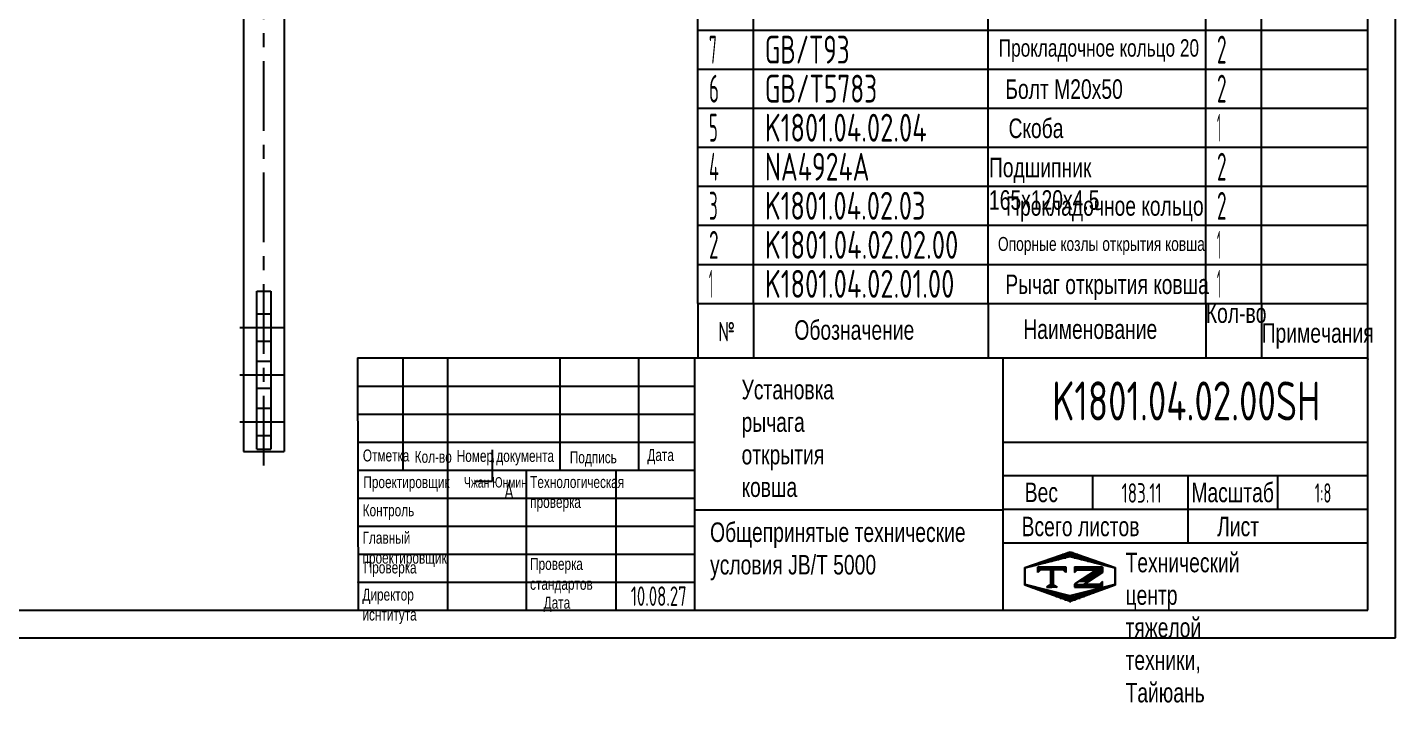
# Model space of a CAD drawing. Header units: millimetres. Extents: x 221 to 3581, y 122 to 2591.
# Drawn here: x 1620 to 3581, y 122 to 1091 of the extents above; entities that cross this region are included whole.
import ezdxf
from ezdxf.enums import TextEntityAlignment as Align

# ---------------------------------------------------------------- set-up
doc = ezdxf.new("R2010")
doc.units = ezdxf.units.MM
doc.header["$LTSCALE"] = 80
doc.linetypes.add('F', pattern=[0.75, 0.5, -0.25])
doc.linetypes.add('G', pattern=[2, 1.25, -0.25, 0.25, -0.25])
for name, color, linetype in [('01', 7, 'Continuous'), ('02', 1, 'Continuous'), ('04', 2, 'F'), ('05', 4, 'G'), ('11', 3, 'Continuous'), ('THICK', 7, 'Continuous')]:
    doc.layers.add(name, color=color, linetype=linetype)
doc.styles.get("Standard").update_dxf_attribs({"font": 'isocp', "width": 0.707, "bigfont": 'intecad.shx'})

# ---------------------------------------------------------------- blocks, each defined once
blk = doc.blocks.new('*U34')
at = {"layer": '01'}
for points in [[(415, 5), (415, 292)], [(25, 5), (415, 5)]]:
    blk.add_lwpolyline(points, dxfattribs=at)
at = {"layer": '02'}
for points in [[(420, 0), (420, 297)], [(0, 0), (420, 0)]]:
    blk.add_lwpolyline(points, dxfattribs=at)
blk = doc.blocks.new('*U37')
at = {"layer": '01'}
for p, q in [((0, -56), (0, 0)), ((960, -56), (960, 0))]:
    blk.add_line(p, q, dxfattribs=at)
at = {"layer": '02'}
for p, q in [((0, 0), (80, 0)), ((80, -56), (80, 0)), ((80, 0), (416, 0)), ((416, -56), (416, 0)), ((416, 0), (728, 0)), ((728, -56), (728, 0)), ((728, 0), (808, 0)), ((808, -56), (808, 0)), ((808, 0), (960, 0))]:
    blk.add_line(p, q, dxfattribs=at)
blk = doc.blocks.new('*U38')
at = {"layer": '01'}
for p, q in [((0, -56), (0, 0)), ((960, -56), (960, 0))]:
    blk.add_line(p, q, dxfattribs=at)
at = {"layer": '02'}
for p, q in [((0, 0), (80, 0)), ((80, -56), (80, 0)), ((80, 0), (416, 0)), ((416, -56), (416, 0)), ((416, 0), (728, 0)), ((728, -56), (728, 0)), ((728, 0), (808, 0)), ((808, -56), (808, 0)), ((808, 0), (960, 0))]:
    blk.add_line(p, q, dxfattribs=at)
blk = doc.blocks.new('*U39')
at = {"layer": '01'}
for p, q in [((0, -56), (0, 0)), ((960, -56), (960, 0))]:
    blk.add_line(p, q, dxfattribs=at)
at = {"layer": '02'}
for p, q in [((0, 0), (80, 0)), ((80, -56), (80, 0)), ((80, 0), (416, 0)), ((416, -56), (416, 0)), ((416, 0), (728, 0)), ((728, -56), (728, 0)), ((728, 0), (808, 0)), ((808, -56), (808, 0)), ((808, 0), (960, 0))]:
    blk.add_line(p, q, dxfattribs=at)
blk = doc.blocks.new('*U40')
at = {"layer": '01'}
for p, q in [((0, -56), (0, 0)), ((960, -56), (960, 0))]:
    blk.add_line(p, q, dxfattribs=at)
at = {"layer": '02'}
for p, q in [((0, 0), (80, 0)), ((80, -56), (80, 0)), ((80, 0), (416, 0)), ((416, -56), (416, 0)), ((416, 0), (728, 0)), ((728, -56), (728, 0)), ((728, 0), (808, 0)), ((808, -56), (808, 0)), ((808, 0), (960, 0))]:
    blk.add_line(p, q, dxfattribs=at)
blk = doc.blocks.new('*U41')
at = {"layer": '01'}
for p, q in [((0, -56), (0, 0)), ((960, -56), (960, 0))]:
    blk.add_line(p, q, dxfattribs=at)
at = {"layer": '02'}
for p, q in [((0, 0), (80, 0)), ((80, -56), (80, 0)), ((80, 0), (416, 0)), ((416, -56), (416, 0)), ((416, 0), (728, 0)), ((728, -56), (728, 0)), ((728, 0), (808, 0)), ((808, -56), (808, 0)), ((808, 0), (960, 0))]:
    blk.add_line(p, q, dxfattribs=at)
blk = doc.blocks.new('*U42')
at = {"layer": '01'}
for p, q in [((0, -56), (0, 0)), ((960, -56), (960, 0))]:
    blk.add_line(p, q, dxfattribs=at)
at = {"layer": '02'}
for p, q in [((0, 0), (80, 0)), ((80, -56), (80, 0)), ((80, 0), (416, 0)), ((416, -56), (416, 0)), ((416, 0), (728, 0)), ((728, -56), (728, 0)), ((728, 0), (808, 0)), ((808, -56), (808, 0)), ((808, 0), (960, 0))]:
    blk.add_line(p, q, dxfattribs=at)
blk = doc.blocks.new('*U43')
at = {"layer": '01'}
for p, q in [((0, -56), (0, 0)), ((960, -56), (960, 0))]:
    blk.add_line(p, q, dxfattribs=at)
at = {"layer": '02'}
for p, q in [((0, 0), (80, 0)), ((80, -56), (80, 0)), ((80, 0), (416, 0)), ((416, -56), (416, 0)), ((416, 0), (728, 0)), ((728, -56), (728, 0)), ((728, 0), (808, 0)), ((808, -56), (808, 0)), ((808, 0), (960, 0))]:
    blk.add_line(p, q, dxfattribs=at)
blk = doc.blocks.new('*U44')
at = {"layer": '01'}
for p, q in [((0, -56), (0, 0)), ((960, -56), (960, 0))]:
    blk.add_line(p, q, dxfattribs=at)
at = {"layer": '02'}
for p, q in [((0, 0), (80, 0)), ((80, -56), (80, 0)), ((80, 0), (416, 0)), ((416, -56), (416, 0)), ((416, 0), (728, 0)), ((728, -56), (728, 0)), ((728, 0), (808, 0)), ((808, -56), (808, 0)), ((808, 0), (960, 0))]:
    blk.add_line(p, q, dxfattribs=at)
blk = doc.blocks.new('*X50')
at = {"color": 0}
for p, q in [((127.06, 7.8), (132.06, 7.8)), ((127.06, 7.5), (132.06, 7.5)), ((127.06, 7.2), (127.32, 7.2)), ((127.84, 5.4), (129.64, 5.4)), ((128.3, 5.7), (130.1, 5.7)), ((128.77, 6), (130.57, 6)), ((129.23, 6.3), (131.04, 6.3)), ((129.7, 6.6), (131.51, 6.6)), ((130.16, 6.9), (131.98, 6.9)), ((130.62, 7.2), (132.06, 7.2))]:
    blk.add_line(p, q, dxfattribs=at)
blk = doc.blocks.new('*X51')
at = {"color": 0}
for p, q in [((131.84, 5.1), (132.06, 5.1)), ((127.06, 4.8), (132.06, 4.8)), ((127.06, 4.5), (132.06, 4.5))]:
    blk.add_line(p, q, dxfattribs=at)
blk = doc.blocks.new('*X49')
at = {"color": 0}
for p, q in [((122.34, 4.5), (123.72, 4.5)), ((122.82, 4.8), (123.24, 4.8))]:
    blk.add_line(p, q, dxfattribs=at)
blk = doc.blocks.new('*X48')
at = {"color": 0}
for p, q in [((120.53, 7.8), (125.53, 7.8)), ((120.53, 7.5), (125.53, 7.5)), ((120.53, 7.2), (120.79, 7.2)), ((125.27, 7.2), (125.53, 7.2))]:
    blk.add_line(p, q, dxfattribs=at)
blk = doc.blocks.new('*X47')
at = {"color": 0}
for p, q in [((124.1, 9.9), (128.52, 9.9)), ((124.97, 10.2), (127.67, 10.2)), ((125.83, 10.5), (126.82, 10.5)), ((118.22, 7.8), (118.32, 7.8)), ((118.22, 7.5), (118.27, 7.5)), ((118.94, 8.1), (119.52, 8.1)), ((119.8, 8.4), (120.72, 8.4)), ((120.66, 8.7), (121.92, 8.7)), ((121.52, 9), (123.12, 9)), ((122.38, 9.3), (124.32, 9.3)), ((123.24, 9.6), (125.52, 9.6)), ((127.02, 9.6), (129.37, 9.6)), ((128.22, 9.3), (130.22, 9.3)), ((129.42, 9), (131.07, 9)), ((130.62, 8.7), (131.92, 8.7)), ((131.82, 8.4), (132.77, 8.4)), ((133.02, 8.1), (133.62, 8.1)), ((134.22, 7.8), (134.32, 7.8)), ((134.27, 7.5), (134.32, 7.5)), ((118.22, 7.2), (118.27, 7.2)), ((118.22, 6.9), (118.27, 6.9)), ((118.22, 6.6), (118.27, 6.6)), ((118.22, 6.3), (118.27, 6.3)), ((118.22, 6), (118.27, 6)), ((118.22, 5.7), (118.27, 5.7)), ((118.22, 5.4), (118.27, 5.4)), ((118.22, 5.1), (118.27, 5.1)), ((134.27, 7.2), (134.32, 7.2)), ((134.27, 6.9), (134.32, 6.9)), ((134.27, 6.6), (134.32, 6.6)), ((134.27, 6.3), (134.32, 6.3)), ((134.27, 6), (134.32, 6)), ((134.27, 5.7), (134.32, 5.7)), ((134.27, 5.4), (134.32, 5.4)), ((134.27, 5.1), (134.32, 5.1)), ((118.22, 4.8), (118.27, 4.8)), ((118.79, 4.5), (119.42, 4.5)), ((119.61, 4.2), (120.62, 4.2)), ((120.43, 3.9), (121.82, 3.9)), ((121.26, 3.6), (123.02, 3.6)), ((122.08, 3.3), (124.22, 3.3)), ((122.91, 3), (125.42, 3)), ((123.73, 2.7), (128.89, 2.7)), ((127.12, 3), (129.7, 3)), ((128.32, 3.3), (130.51, 3.3)), ((129.52, 3.6), (131.32, 3.6)), ((130.72, 3.9), (132.14, 3.9)), ((131.92, 4.2), (132.95, 4.2)), ((133.12, 4.5), (133.76, 4.5)), ((134.27, 4.8), (134.32, 4.8)), ((124.55, 2.4), (128.07, 2.4)), ((125.38, 2.1), (127.26, 2.1)), ((126.2, 1.8), (126.45, 1.8))]:
    blk.add_line(p, q, dxfattribs=at)

msp = doc.modelspace()

# ---------------------------------------------------------------- linework, layer by layer
for p, q in [((1949.1, 486), (1949.1, 712.38)), ((2581.06, 694.91), (3541.06, 694.91)), ((2581.06, 694.91), (2581.06, 616.56)), ((2661.06, 694.91), (2661.06, 616.56)), ((2997.06, 694.91), (2997.06, 616.56)), ((3309.06, 694.91), (3309.06, 616.56)), ((3389.06, 694.91), (3389.06, 616.56))]:
    msp.add_line(p, q)
at = {"layer": '01'}
for p, q in [((1930.1, 1537.49), (1930.1, 482.5)), ((1988.1, 1522.49), (1988.1, 482.5)), ((1949.1, 712.38), (1969.1, 712.38)), ((1969.1, 712.38), (1969.1, 486)), ((1930.1, 482.5), (1988.1, 482.5)), ((1949.1, 486), (1969.1, 486)), ((2261.73, 440.03), (2286.73, 440.03))]:
    msp.add_line(p, q, dxfattribs=at)
for p in [(3541.06, 614.92), (3541.06, 614.91), (3541.06, 614.77)]:
    msp.add_point(p, dxfattribs=at)
at = {"layer": '02'}
msp.add_line((2286.73, 440.03), (2286.73, 485.03), dxfattribs=at)
msp.add_lwpolyline([(2286.73, 485.03, 0, 4.5, 0), (2286.73, 467.03, 0, 0, 0)], format="xyseb", dxfattribs=at)
at = {"layer": '04'}
for p, q in [((1949.1, 679.76), (1969.1, 679.76)), ((1949.1, 640.76), (1969.1, 640.76)), ((1949.1, 612.15), (1969.1, 612.15)), ((1949.1, 573.15), (1969.1, 573.15)), ((1949.1, 544.53), (1969.1, 544.53)), ((1949.1, 505.45), (1969.1, 505.45))]:
    msp.add_line(p, q, dxfattribs=at)
at = {"layer": '05', "color": 4, "linetype": 'G'}
for p, q in [((1959.1, 462.5), (1959.1, 1740.48)), ((1924.73, 660.22), (1988.47, 660.22)), ((1924.73, 592.61), (1986.81, 592.61)), ((1924.73, 524.99), (1987.92, 524.99))]:
    msp.add_line(p, q, dxfattribs=at)
at = {"layer": 'THICK'}
for p, q in [((2093.34, 616.56), (2094.44, 254.91)), ((2093.34, 616.56), (3541.06, 616.56)), ((2158.71, 616.39), (2158.71, 616.56)), ((2158.73, 455.83), (2158.73, 616.56)), ((2223.02, 254.91), (2223.02, 616.56)), ((2383.76, 455.83), (2383.76, 616.56)), ((2496.28, 455.83), (2496.28, 616.56)), ((2576.64, 254.91), (2576.64, 616.56)), ((3018.67, 254.91), (3018.67, 616.56)), ((3541.06, 254.91), (3541.06, 616.56)), ((2094.44, 496.01), (2576.64, 496.01)), ((3018.67, 496.01), (3541.06, 496.01)), ((2094.44, 455.83), (2576.64, 455.83)), ((2335.54, 254.91), (2335.54, 455.83)), ((2464.13, 254.91), (2464.13, 455.83)), ((3018.67, 447.79), (3541.06, 447.79)), ((3147.26, 399.57), (3147.26, 447.79)), ((3283.88, 351.35), (3283.88, 447.79)), ((3412.47, 399.57), (3412.47, 447.79)), ((2576.64, 398.87), (3018.67, 398.87)), ((3018.67, 399.57), (3541.06, 399.57)), ((3018.67, 351.35), (3541.06, 351.35)), ((2094.44, 254.91), (3541.06, 254.91))]:
    msp.add_line(p, q, dxfattribs=at)
at = {"layer": 'THICK', "color": 3}
for p, q in [((2094.44, 576.38), (2576.64, 576.38)), ((2094.44, 536.19), (2576.64, 536.19)), ((2094.44, 415.64), (2576.64, 415.64)), ((2094.44, 375.46), (2576.64, 375.46)), ((2094.44, 335.27), (2576.64, 335.27)), ((3049.63, 316.03), (3114.77, 338.72)), ((3114.77, 338.72), (3179.06, 316.03)), ((3049.63, 290.77), (3049.63, 316.03)), ((3050.05, 315.52), (3114.34, 331.6)), ((3050.05, 291.41), (3050.05, 315.52)), ((3068.2, 308.75), (3068.2, 316.78)), ((3068.2, 316.78), (3108.39, 316.78)), ((3108.39, 316.78), (3108.39, 308.75)), ((3114.34, 331.6), (3178.64, 315.52)), ((3120.69, 316.78), (3120.69, 308.75)), ((3120.69, 316.78), (3160.88, 316.78)), ((3160.88, 316.78), (3160.88, 308.75)), ((3178.64, 315.52), (3178.64, 291.41)), ((3179.06, 316.03), (3179.06, 290.77)), ((2094.44, 295.09), (2576.64, 295.09)), ((3072.22, 312.77), (3068.2, 308.75)), ((3104.37, 312.77), (3072.22, 312.77)), ((3086.54, 312.8), (3086.54, 290.76)), ((3088.3, 312.8), (3088.3, 290.76)), ((3090.31, 312.8), (3090.31, 290.76)), ((3108.39, 308.75), (3104.37, 312.77)), ((3120.69, 308.75), (3124.71, 312.77)), ((3152.34, 312.77), (3120.69, 292.29)), ((3124.71, 312.77), (3152.34, 312.77)), ((3140.29, 295.65), (3134.15, 291.72)), ((3160.88, 308.82), (3140.29, 295.65)), ((3160.88, 295.74), (3156.86, 291.72)), ((3160.88, 287.7), (3160.88, 295.74)), ((3114.77, 267.05), (3049.63, 290.77)), ((3114.34, 275.34), (3050.05, 291.41)), ((3088.3, 292.6), (3080.51, 287.7)), ((3080.51, 287.7), (3088.3, 287.7)), ((3088.3, 292.6), (3096.08, 287.7)), ((3096.08, 287.7), (3088.3, 287.7)), ((3178.64, 291.41), (3114.34, 275.34)), ((3179.06, 290.77), (3114.77, 267.05)), ((3120.69, 292.29), (3120.69, 287.7)), ((3120.69, 287.7), (3160.88, 287.7)), ((3156.86, 291.72), (3134.15, 291.72))]:
    msp.add_line(p, q, dxfattribs=at)
for p in [(2094.44, 295.09), (2094.44, 254.91)]:
    msp.add_point(p, dxfattribs=at)

# ---------------------------------------------------------------- block references
at = {"xscale": 8, "yscale": 8, "zscale": 8}
msp.add_blockref('*U34', (221.06, 214.91), dxfattribs=at)
for name, p in [('*U44', (2581.06, 1142.91)), ('*U43', (2581.06, 1086.91)), ('*U42', (2581.06, 1030.91)), ('*U41', (2581.06, 974.91)), ('*U40', (2581.06, 918.91)), ('*U39', (2581.06, 862.91)), ('*U38', (2581.06, 806.91)), ('*U37', (2581.06, 750.91))]:
    msp.add_blockref(name, p)
at = {"layer": 'THICK', "color": 3, "xscale": 8.036810907330619, "yscale": 8.036810907330164, "zscale": 8.036810907330176}
for name in ['*X47', '*X48', '*X50', '*X49', '*X51']:
    msp.add_blockref(name, (2099.52, 252.94), dxfattribs=at)

# ---------------------------------------------------------------- texts
at = {"attachment_point": 1}
for s, insert, char_height in [('{\\fArial|b0|i0|c204|p34;\\C3;Прокладочное кольцо 20}', (3012.27, 1073.85), 25), ('{\\fArial|b0|i0|c204|p34;\\C3;Болт М20х50}', (3021.68, 1016.29), 28), ('{\\fArial|b0|i0|c204|p34;\\C3;Скоба}', (3026.36, 960.1), 28), ('{\\fArial|b0|i0|c204|p34;\\C3;Прокладочное кольцо}', (3022.85, 848.7), 28), ('{\\fArial|b0|i0|c204|p34;\\C3;Опорные козлы открытия ковша}', (3011.14, 790.17), 20), ('{\\fArial|b0|i0|c204|p34;\\C3;Рычаг открытия ковша}', (3021.68, 736.32), 28), ('{\\fArial|b0|i0|c204|p34;Кол-во}', (3309.06, 694.91), 28), ('{\\Fisocp,intecad|c204;№}', (2610.42, 668.42), 28), ('{\\fArial|b0|i0|c204|p34;Наименование}', (3047.46, 671.93), 28), ('{\\fArial|b0|i0|c204|p34;Примечания}', (3389.06, 666.43), 28), ('{\\fArial|b0|i0|c204|p34;\\C3;Чжан Юнмин}', (2245.98, 445.7), 15), ('{\\fArial|b0|i0|c204|p34;Общепринятые технические\\Pусловия \\fArial|b0|i0|c0|p34;JB/T 5000}', (2598.59, 380.66), 28), ('{\\fArial|b0|i0|c204|p34;Всего листов}', (3045.03, 388.93), 28), ('{\\fArial|b0|i0|c204|p34;Лист}', (3325.29, 388.93), 28)]:
    msp.add_mtext(s, dxfattribs=dict(at, insert=insert, char_height=char_height))
at = {"char_height": 28, "attachment_point": 1}
for s, insert, width in [('{\\fArial|b0|i0|c204|p34;\\C3;Подшипник 165х120х4.5}', (2998.24, 903.9), 2.3433), ('{\\fArial|b0|i0|c204|p34;Обозначение}', (2719.39, 670.76), 1.1717), ('{\\fArial|b0|i0|c204|p34;\\C3;Установка рычага\\Pоткрытия ковша}', (2643.75, 585.3), 0.9219)]:
    msp.add_mtext(s, dxfattribs=dict(at, insert=insert, width=width))
at = {"layer": '01', "attachment_point": 1}
for s, insert, char_height in [('{\\fArial|b0|i0|c204|p34;Отметка}', (2101, 485.3), 17.1365), ('{\\fArial|b0|i0|c204|p34;Кол-во}', (2175.31, 483.33), 17.1365), ('{\\fArial|b0|i0|c204|p34;Номер документа}', (2235.51, 484.65), 17.1365), ('{\\fArial|b0|i0|c204|p34;Подпись}', (2397.6, 482.67), 17.1365), ('{\\fArial|b0|i0|c204|p34;Дата}', (2508.75, 485.96), 17.1365), ('{\\fArial|b0|i0|c204|p34;Проектировщик}', (2101.75, 447.02), 17.1365), ('{\\fArial|b0|i0|c204|p34;Технологическая\\Pпроверка}', (2340.8, 447.15), 17.1365), ('{\\fArial|b0|i0|c204|p34;Вес}', (3049.54, 437.81), 27.9896), ('{\\fArial|b0|i0|c204|p34;Контроль}', (2100.77, 406.66), 17.1365), ('{\\fArial|b0|i0|c204|p34;Главный\\Pпроектировщик}', (2100.62, 367.22), 17.1365), ('{\\fArial|b0|i0|c204|p34;Проверка}', (2102.29, 324.6), 17.1365), ('{\\fArial|b0|i0|c204|p34;Проверка\\Pстандартов}', (2340.64, 329.69), 17.1365), ('{\\fArial|b0|i0|c204|p34;Директор\\Pиснтитута}', (2100.35, 285.66), 17.1365), ('{\\fArial|b0|i0|c204|p34;Дата}', (2360.11, 274.21), 17.1365)]:
    msp.add_mtext(s, dxfattribs=dict(at, insert=insert, char_height=char_height))
at = {"layer": '01', "insert": (3193.99, 337.14), "char_height": 27.9896, "width": 1.3153, "attachment_point": 1}
msp.add_mtext('{\\fArial|b0|i0|c204|p34;Технический центр\\Pтяжелой техники, Тайюань}', dxfattribs=at)
at = {"layer": '05', "insert": (3288.3, 437.68), "char_height": 28.0008, "attachment_point": 1}
msp.add_mtext('{\\fArial|b0|i0|c204|p34;\\C0;Масштаб}', dxfattribs=at)
at = {"layer": '11'}
for s, height, width, p, p2 in [('7', 40, 0.514182, (2597.06, 1038.91), (2608.37, 1038.91)), ('GB/T93', 40, 0.691199, (2677.06, 1038.91), (2798.57, 1038.91)), ('2', 40, 0.562593, (3325.06, 1038.91), (3338.79, 1038.91)), ('6', 40, 0.600695, (2597.06, 982.91), (2611.47, 982.91)), ('GB/T5783', 40, 0.695009, (2677.06, 982.91), (2838.06, 982.91)), ('2', 40, 0.562593, (3325.06, 982.91), (3338.79, 982.91)), ('5', 40, 0.527686, (2597.06, 926.91), (2609.54, 926.91)), ('K1801.04.02.04', 40, 0.694307, (2677.06, 926.91), (2909.1, 926.91)), ('1', 40, 0.404, (3325.06, 926.91), (3330.72, 926.91)), ('4', 40, 0.543846, (2597.06, 870.91), (2611.2, 870.91)), ('NA4924A', 40, 0.687554, (2677.06, 870.91), (2827.04, 870.91)), ('2', 40, 0.562593, (3325.06, 870.91), (3338.79, 870.91)), ('3', 40, 0.527686, (2597.06, 814.91), (2609.54, 814.91)), ('K1801.04.02.03', 40, 0.694217, (2677.06, 814.91), (2907.44, 814.91)), ('2', 40, 0.562593, (3325.06, 814.91), (3338.79, 814.91)), ('2', 40, 0.562593, (2597.06, 758.91), (2610.79, 758.91)), ('K1801.04.02.02.00', 40, 0.696348, (2677.06, 758.91), (2954.37, 758.91)), ('1', 40, 0.404, (3325.06, 758.91), (3330.72, 758.91)), ('1', 40, 0.404, (2597.06, 702.91), (2602.72, 702.91)), ('K1801.04.02.01.00', 40, 0.69613, (2677.06, 702.91), (2948.71, 702.91)), ('1', 40, 0.404, (3325.06, 702.91), (3330.72, 702.91)), ('K1801.04.02.00SH', 56, 0.696239, (3088.94, 526.91), (3473.18, 526.91)), ('183.11', 28, 0.67223, (3188.36, 408.91), (3245.77, 408.91)), ('1:8', 28, 0.628444, (3465.18, 408.91), (3488.94, 408.91)), ('10.08.27', 28, 0.642055, (2485.06, 260.91), (2565.06, 260.91))]:
    msp.add_text(s, height=height, dxfattribs=dict(at, width=width)).set_placement(p, p2, align=Align.FIT)
at = {"layer": '11', "width": 0.707}
msp.add_text('A', height=24.5, dxfattribs=at).set_placement((2303.38, 406.77), align=Align.BOTTOM_LEFT)

doc.saveas('drawing.dxf')
